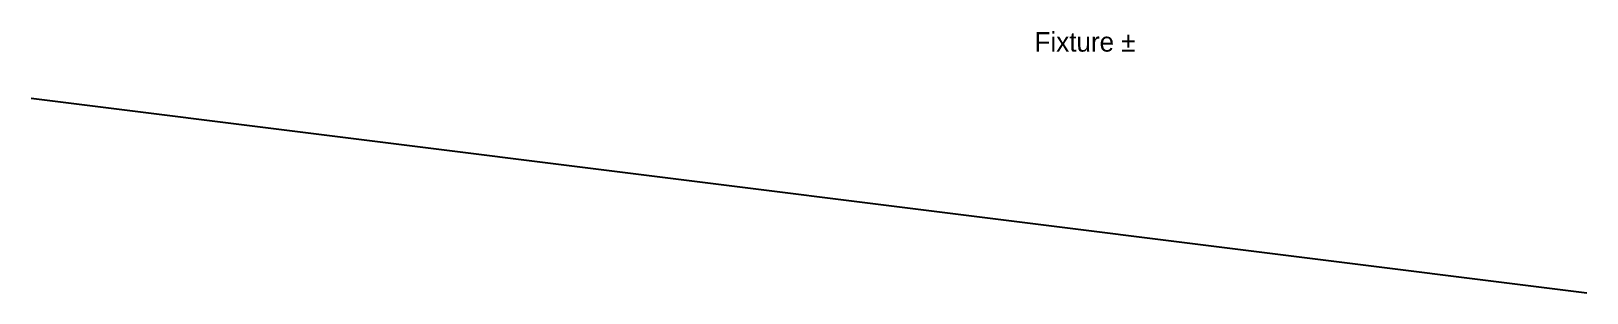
# Model space of a CAD drawing. Header units: millimetres. Extents: x -125 to 75, y -25 to 9.
import ezdxf

# ---------------------------------------------------------------- set-up
doc = ezdxf.new("R2010")
doc.units = ezdxf.units.MM
doc.layers.get('0').update_dxf_attribs({"linetype": 'CONTINUOUS'})
doc.layers.add('ANNOTATION', color=3, linetype='CONTINUOUS', lineweight=35, true_color=0x00ff00)

msp = doc.modelspace()

# ---------------------------------------------------------------- linework, layer by layer
msp.add_line((-125, 0.0025), (75, -25))

# ---------------------------------------------------------------- texts
at = {"layer": 'ANNOTATION'}
msp.add_text('Fixture ±', height=2.5, rotation=359.999, dxfattribs=at).set_placement((4, 6))

doc.saveas('drawing.dxf')
